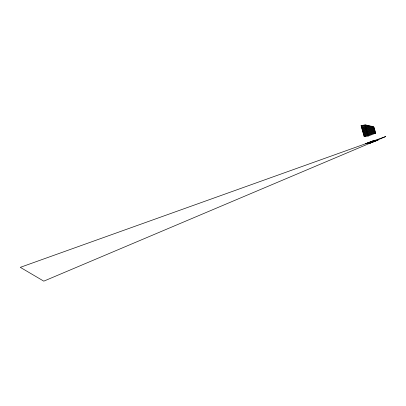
<?xml version="1.0" encoding="UTF-8"?>
<svg xmlns="http://www.w3.org/2000/svg" width="406" height="406" viewBox="0 0 406 406"><rect width="100%" height="100%" fill="white"/><g stroke="black" fill="none" stroke-linecap="round" stroke-linejoin="round"><path stroke-width="0.61" d="M366.187 143.582L373.621 140.709L377.616 140.171L370.135 143.064L365.425 143.785L373.687 140.603L378.382 139.963L370.069 143.181M366.623 125.718L366.445 125.104L361.244 126.251L361.548 126.139L361.37 125.53L361.071 125.642L364.202 136.629L368.14 136.051L375.641 133.198L373.911 127.078L366.39 129.895L362.467 130.529M374.951 130.752L367.44 133.589L363.512 134.188M375.124 131.361L367.618 134.203L363.685 134.802M375.296 131.975L367.79 134.817L363.857 135.411M364.202 136.629L365.354 136.193M375.469 132.584L367.963 135.437L364.03 136.02M374.428 128.915L366.917 131.742L362.989 132.361M374.606 129.529L367.09 132.356L363.162 132.97M374.779 130.138L367.268 132.975L363.334 133.579M373.515 127.225L373.342 126.616L366.217 129.281L362.289 129.92M374.083 127.692L366.567 130.509L362.639 131.138M374.256 128.306L366.74 131.128L362.812 131.752M370.079 126.474L369.902 125.86L365.689 127.428L361.771 128.083M371.226 126.728L371.054 126.114L365.867 128.047L361.944 128.697M372.373 126.976L372.2 126.362L366.039 128.661L362.116 129.306M367.775 125.972L367.603 125.358L365.339 126.195L361.421 126.865M368.927 126.225L368.755 125.606L365.512 126.814L361.594 127.474M365.466 125.464L365.288 124.85L364.989 124.962L368.14 136.051M361.071 125.642L365.288 124.85M365.324 125.297L366.445 125.104M366.476 125.55L367.603 125.358M367.628 125.799L368.755 125.606M368.775 126.053L369.902 125.86M369.922 126.302L371.054 126.114M371.069 126.55L372.2 126.362M372.211 126.804L373.342 126.616M373.936 133.457L375.641 133.198M385.7 136.548L43.792 281.15L20.3 267.341L385.7 136.548"/></g></svg>
